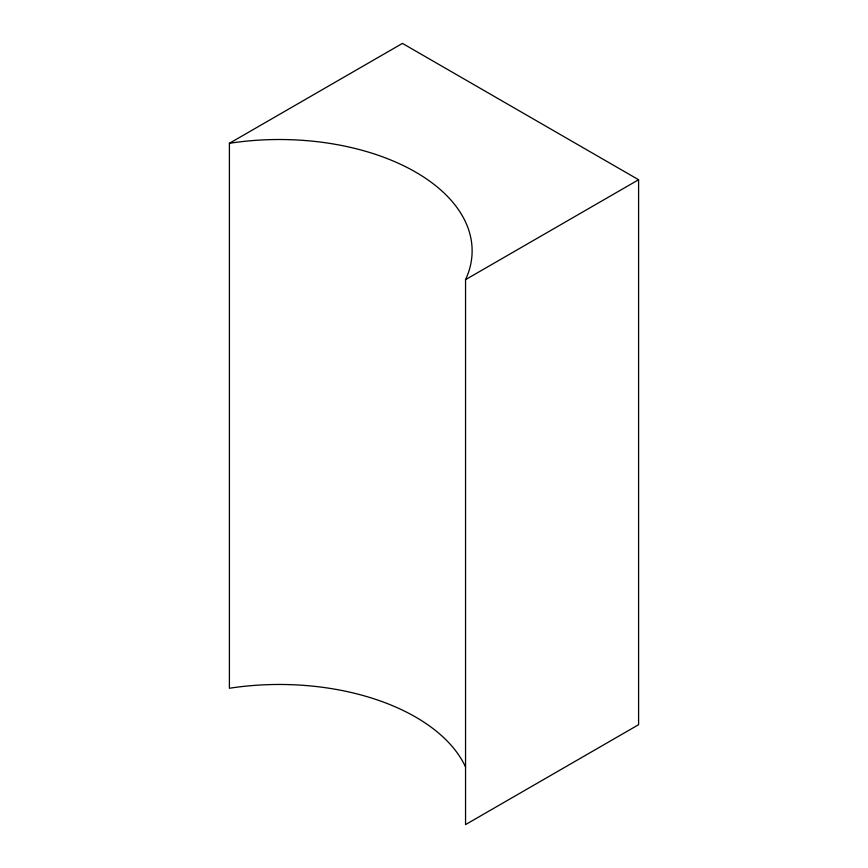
<?xml version="1.0" encoding="UTF-8"?>
<svg xmlns="http://www.w3.org/2000/svg" width="868" height="868" viewBox="0 0 868 868"><rect width="100%" height="100%" fill="white"/><g stroke="black" fill="none" stroke-linecap="round" stroke-linejoin="round"><path stroke-width="1.3" d="M229.402 143.307L402.448 43.4L638.598 179.741L638.598 724.693L465.552 824.6L465.552 279.648A192.815 111.321 0 0 0 229.402 143.307L229.402 688.259A192.815 111.321 0 0 1 465.552 766.976M465.552 279.648L638.598 179.741"/></g></svg>
